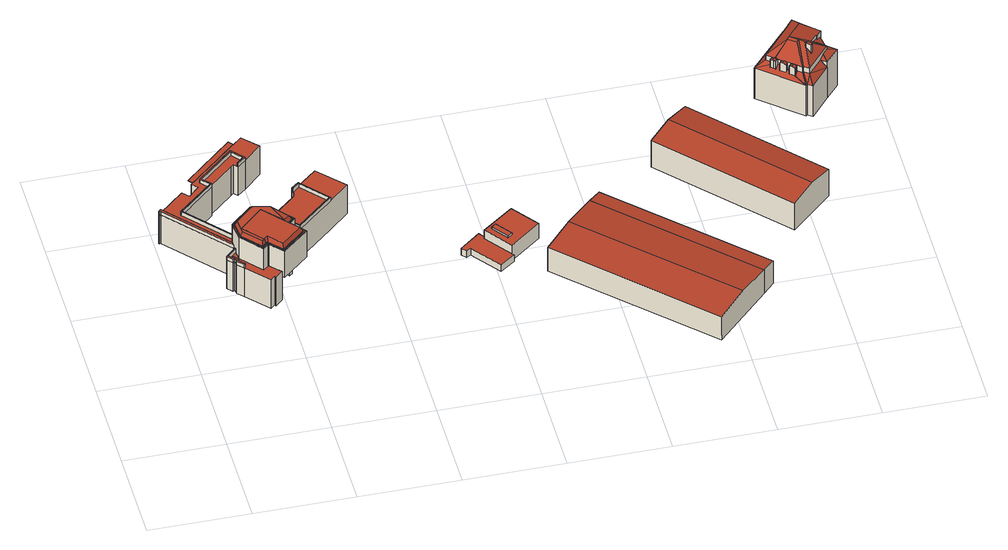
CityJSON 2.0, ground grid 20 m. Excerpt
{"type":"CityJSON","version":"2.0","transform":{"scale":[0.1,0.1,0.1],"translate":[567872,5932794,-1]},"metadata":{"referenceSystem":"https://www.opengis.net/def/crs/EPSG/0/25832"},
"CityObjects":{
"building1":{"type":"Building","attributes":{"Grundfläche 2D":"129.235086","Grundhöhe NN":"-0.001"},"children":["building1-1","building1-2","building1-3"],"geometry":[{"type":"Solid","lod":"3","boundaries":[[[[0,1,2,3,4,5,6,7,8,9,10,11,12,13,14,15,16,17,18,19,20,21,22,23,24]],[[10,9,25,26]],[[11,10,26,27]],[[12,11,27,28]],[[13,12,28,29]],[[15,14,13,29,30]],[[16,15,30,31]],[[17,16,31,32]],[[18,17,32,33]],[[19,18,33,34]],[[22,21,20,19,34,35]],[[23,22,35,36]],[[24,23,36,37]],[[0,24,37,38]],[[1,0,38,39]],[[2,1,39,40]],[[3,2,40,41]],[[4,3,41,42]],[[43,6,5,4,42,44]],[[7,6,43,45]],[[8,7,45,46]],[[9,8,46,25]],[[29,28,27,26,25,46,45,43,44,42,41,40,39,38,37,36,35,34,33,32,31,30]]]],"semantics":{"surfaces":[{"type":"RoofSurface"},{"type":"WallSurface"},{"type":"GroundSurface"}],"values":[[0,1,1,1,1,1,1,1,1,1,1,1,1,1,1,1,1,1,1,1,1,1,2]]}}]},
"building1-1":{"type":"BuildingInstallation","parents":["building1"],"geometry":[{"type":"MultiSurface","lod":"3","boundaries":[[[47,48,49,50,51,52,53,54,55,56,57,58,59,60,61]],[[21,62,53,52]],[[62,0,1,54,53]],[[1,2,63,56,55,54]],[[57,56,63,64]],[[58,57,64,65]],[[59,58,65,5]],[[5,6,60,59]],[[6,7,61,60]],[[47,61,7,66]],[[48,47,66,67]],[[49,48,67,68]],[[68,69,50,49]],[[51,50,69,20]],[[20,21,52,51]]],"semantics":{"surfaces":[{"type":"RoofSurface"},{"type":"WallSurface"}],"values":[0,1,1,1,1,1,1,1,1,1,1,1,1,1,1]}}]},
"building1-2":{"type":"BuildingInstallation","parents":["building1"],"geometry":[{"type":"MultiSurface","lod":"3","boundaries":[[[70,71,72,73,74,75]],[[73,72,19,14]],[[14,15,74,73]],[[15,16,75,74]],[[16,17,70,75]],[[17,18,71,70]],[[18,19,72,71]]],"semantics":{"surfaces":[{"type":"RoofSurface"},{"type":"WallSurface"}],"values":[0,1,1,1,1,1,1]}}]},
"building1-3":{"type":"BuildingInstallation","parents":["building1"],"geometry":[{"type":"MultiSurface","lod":"3","boundaries":[[[76,77,78,79]],[[80,81,79,78]],[[81,82,76,79]],[[82,83,77,76]],[[83,80,78,77]],[[83,82,81,80]]],"semantics":{"surfaces":[{"type":"RoofSurface"},{"type":"WallSurface"},{"type":"OuterCeilingSurface"}],"values":[0,1,1,1,1,2]}}]},
"building2":{"type":"Building","attributes":{"Grundfläche 2D":"63.932385","Grundhöhe NN":"5.799"},"children":["building2-1"],"geometry":[{"type":"Solid","lod":"3","boundaries":[[[[84,85,86,87,88,89]],[[90,91,88,87,92,93,94]],[[95,90,94]],[[96,90,95]],[[89,88,91,90,96,97,98,99]],[[99,98,100,101,102]],[[102,84,89,99]],[[103,104,105,106,107,108,109,110,111,112,113,114,115,116,117]],[[107,106,92,87]],[[106,118,93,92]],[[118,119,120,121,96,95,94,93]],[[121,122,97,96]],[[122,123,113,100,98,97]],[[111,102,101,100,113,112]],[[111,110,84,102]],[[110,109,108,107,87,86,85,84]],[[104,103,124,125]],[[126,127,118,106,105,104,125,128]],[[129,130,121,120,119,118,127,131]],[[122,121,130,132]],[[133,134,135,115,114,113,123,122,132,136]],[[116,115,135,137]],[[117,116,137,138]],[[103,117,138,124]],[[125,124,138,137,135,134,133,136,132,130,129,131,127,126,128]]]],"semantics":{"surfaces":[{"type":"RoofSurface"},{"type":"WallSurface"},{"type":"GroundSurface"}],"values":[[0,0,0,0,0,0,0,0,1,1,1,1,1,1,1,1,1,1,1,1,1,1,1,1,2]]}}]},
"building2-1":{"type":"BuildingInstallation","parents":["building2"],"geometry":[{"type":"MultiSurface","lod":"3","boundaries":[[[139,140,141,142,143,144,145,146,147,148,149,150]],[[151,152,142,141]],[[143,142,152,114]],[[114,115,144,143]],[[145,144,115,116]],[[116,117,146,145]],[[117,103,147,146]],[[103,104,148,147]],[[104,105,149,148]],[[105,153,150,149]],[[154,151,141,140,139,150,153,155]]],"semantics":{"surfaces":[{"type":"RoofSurface"},{"type":"WallSurface"}],"values":[0,1,1,1,1,1,1,1,1,1,1]}}]},
"building3":{"type":"Building","attributes":{"Grundfläche 2D":"188.016137","Grundhöhe NN":"-0.001"},"children":["building3-1","building3-2","building3-3"],"geometry":[{"type":"Solid","lod":"3","boundaries":[[[[94,93,92,156]],[[94,156,157,158,159,160,95]],[[161,162,163,159,158]],[[162,164,165,163]],[[164,166,167,165]],[[166,168,169,167]],[[168,170,171,172,169]],[[173,100,98,172,171]],[[163,165,167,169,172,98,97,96,95]],[[163,95,160,159]],[[174,175,176,177,178,179,180,181,182,183,184,185,186,187,188]],[[189,190,191,192,193,194,195,196,197,198,199,200,201,202,203,204,205]],[[206,207,208,209,106,105,104,210,211,212,213,214,215,216,217,218,115,114,113,219,220,221,222,223,224]],[[121,120,119,118,93,94,95,96]],[[118,106,92,93]],[[106,209,156,92]],[[156,209,208,158,157]],[[206,162,161,158,208,207]],[[206,224,164,162]],[[224,223,166,164]],[[223,222,168,166]],[[220,171,170,168,222,221]],[[220,219,113,100,173,171]],[[113,123,122,97,98,100]],[[122,121,96,97]],[[188,187,225,226]],[[227,175,174,188,226,228]],[[176,175,227,229]],[[230,178,177,176,229,231]],[[232,180,179,178,230,233]],[[181,180,232,234]],[[182,181,234,235]],[[183,182,235,236]],[[184,183,236,237]],[[191,190,238,239]],[[191,239,240,192]],[[197,196,241,242]],[[198,197,242,243]],[[199,198,243,244]],[[200,199,244,245]],[[201,200,245,246]],[[247,203,202,201,246,248]],[[204,203,247,249]],[[205,204,249,250]],[[189,205,250,251]],[[190,189,251,238]],[[118,119,120,121,252,253,254,255]],[[256,257,104,105,106,118,255,258]],[[210,104,257,259]],[[211,210,259,260]],[[186,212,211,260,225,187]],[[237,261,215,214,213,212,186,185,184]],[[216,215,261,34]],[[196,195,194,217,216,34,241]],[[217,194,193,218]],[[218,193,192,115]],[[262,263,122,123,113,114,115,192,240,264,265]],[[121,122,263,252]],[[242,241,34,261,237,236,235,234,232,233,230,231,229,227,228,226,225,260,259,257,256,258,255,254,253,252,263,262,265,264,240,239,238,251,250,249,247,248,246,245,244,243]]]],"semantics":{"surfaces":[{"type":"RoofSurface"},{"type":"WallSurface"},{"type":"GroundSurface"}],"values":[[0,0,0,0,0,0,0,0,0,0,0,0,0,1,1,1,1,1,1,1,1,1,1,1,1,1,1,1,1,1,1,1,1,1,1,1,1,1,1,1,1,1,1,1,1,1,1,1,1,1,1,1,1,1,1,1,1,1,2]]}}]},
"building3-1":{"type":"BuildingInstallation","parents":["building3"],"geometry":[{"type":"MultiSurface","lod":"3","boundaries":[[[266,267,268,269,270,271,272,273,274,144,143,275,276,277,278,279,280,281,282,283,149,148]],[[218,115,144,274]],[[115,114,143,144]],[[114,284,275,143]],[[284,285,276,275]],[[285,286,287,278,277,276]],[[287,288,279,278]],[[288,289,290,281,280,279]],[[290,291,282,281]],[[291,292,283,282]],[[149,283,292,105]],[[105,104,148,149]],[[104,210,266,148]],[[210,211,267,266]],[[211,212,268,267]],[[212,213,214,215,271,270,269,268]],[[215,216,272,271]],[[216,217,273,272]],[[217,218,274,273]]],"semantics":{"surfaces":[{"type":"RoofSurface"},{"type":"WallSurface"}],"values":[0,1,1,1,1,1,1,1,1,1,1,1,1,1,1,1,1,1,1]}}]},
"building3-2":{"type":"BuildingInstallation","parents":["building3"],"geometry":[{"type":"MultiSurface","lod":"3","boundaries":[[[293,294,295,296,297,298,299,300,301,302,303,304]],[[296,184,185,297]],[[298,297,185,305]],[[299,298,305,188]],[[300,299,188,174]],[[174,177,301,300]],[[177,178,302,301]],[[178,179,303,302]],[[304,303,179,306]],[[293,304,306,307]],[[294,293,307,308]],[[308,182,183,295,294]],[[183,184,296,295]]],"semantics":{"surfaces":[{"type":"RoofSurface"},{"type":"WallSurface"}],"values":[0,1,1,1,1,1,1,1,1,1,1,1,1]}}]},
"building3-3":{"type":"BuildingInstallation","parents":["building3"],"geometry":[{"type":"MultiSurface","lod":"3","boundaries":[[[309,310,311,312,313,314,315,316,317,318,319,320,321,322,323]],[[196,197,317,316]],[[198,318,317,197]],[[198,199,319,318]],[[199,200,320,319]],[[200,201,321,320]],[[201,202,203,323,322,321]],[[203,324,309,323]],[[310,309,324,325]],[[325,326,311,310]],[[326,327,312,311]],[[327,328,313,312]],[[314,313,328,329]],[[329,195,315,314]],[[195,196,316,315]]],"semantics":{"surfaces":[{"type":"RoofSurface"},{"type":"WallSurface"}],"values":[0,1,1,1,1,1,1,1,1,1,1,1,1,1,1]}}]},
"building4":{"type":"Building","attributes":{"Grundfläche 2D":"86.595618","Grundhöhe NN":"6.303"},"children":["building4-1"],"geometry":[{"type":"Solid","lod":"3","boundaries":[[[[330,331,332,333]],[[334,335,336,337,338,339,340,341,342]],[[331,330,343,344]],[[339,332,331,344,345,340]],[[332,339,338,333]],[[333,338,346,343,330]],[[346,338,337,347]],[[341,340,345,348]],[[342,341,348,349]],[[334,342,349,350]],[[335,334,350,351]],[[336,335,351,352]],[[337,336,352,347]],[[352,351,350,349,348,345,344,343,346,347]]]],"semantics":{"surfaces":[{"type":"RoofSurface"},{"type":"WallSurface"},{"type":"GroundSurface"}],"values":[[0,0,1,1,1,1,1,1,1,1,1,1,1,2]]}}]},
"building4-1":{"type":"BuildingInstallation","parents":["building4"],"geometry":[{"type":"MultiSurface","lod":"3","boundaries":[[[353,354,355,356]],[[357,358,356,355]],[[358,359,353,356]],[[354,353,359,360]],[[355,354,360,357]]],"semantics":{"surfaces":[{"type":"RoofSurface"},{"type":"WallSurface"}],"values":[0,1,1,1,1]}}]},
"building5":{"type":"Building","attributes":{"Grundfläche 2D":"571.194874","Grundhöhe NN":"5.261"},"geometry":[{"type":"Solid","lod":"3","boundaries":[[[[361,362,363,364]],[[363,365,366,364]],[[362,361,367,368]],[[365,363,362,368,369]],[[366,365,369,370]],[[367,361,364,366,370]],[[369,368,367,370]]]],"semantics":{"surfaces":[{"type":"RoofSurface"},{"type":"WallSurface"},{"type":"GroundSurface"}],"values":[[0,0,1,1,1,1,2]]}}]},
"building6":{"type":"Building","attributes":{"Grundfläche 2D":"120.461996","Grundhöhe NN":"5.330"},"geometry":[{"type":"Solid","lod":"3","boundaries":[[[[371,372,362,361]],[[372,371,373,374]],[[362,372,374,368]],[[361,362,368,367]],[[371,361,367,373]],[[374,373,367,368]]]],"semantics":{"surfaces":[{"type":"RoofSurface"},{"type":"WallSurface"},{"type":"GroundSurface"}],"values":[[0,1,1,1,1,2]]}}]},
"building7":{"type":"Building","attributes":{"Grundfläche 2D":"361.448947","Grundhöhe NN":"4.925"},"geometry":[{"type":"Solid","lod":"3","boundaries":[[[[375,376,377,378]],[[379,375,378,380]],[[380,378,377,381,382]],[[379,380,382,383]],[[376,375,379,383,384]],[[377,376,384,381]],[[382,381,384,383]]]],"semantics":{"surfaces":[{"type":"RoofSurface"},{"type":"WallSurface"},{"type":"GroundSurface"}],"values":[[0,0,1,1,1,1,2]]}}]},
"building8":{"type":"Building","attributes":{"Grundfläche 2D":"137.262389","Grundhöhe NN":"4.275"},"children":["building8-1","building8-2","building8-3","building8-4"],"geometry":[{"type":"Solid","lod":"3","boundaries":[[[[385,386,387]],[[386,388,387]],[[389,390,386]],[[390,388,386]],[[389,391,392,390]],[[393,394,395,396,397,398,399,392,391,400]],[[397,396,397,398]],[[392,399,398,397,398,401]],[[398,397,396,402,403,404,405,406,392,401]],[[405,406,405,407]],[[405,404,407]],[[408,409,406,405,407]],[[410,406,409,411,412,413,414,415]],[[416,417,418,419,420,421,422,423]],[[424,417,416]],[[425,417,424]],[[426,427,428,429,430,417,425]],[[431,432,433,434]],[[435,433,432]],[[436,418,434,433,435]],[[419,418,436,437,438,439,440]],[[420,419,440,441,442,443,444]],[[430,434,418,417]],[[431,434,430,429]],[[445,446,447,448,449,450,451,452,453,454]],[[452,455,456,454,453]],[[457,456,455,458]],[[458,385,457]],[[414,413,459,460]],[[415,414,460,461]],[[410,415,461,462]],[[406,410,462,463]],[[392,406,463,464]],[[390,392,464,465]],[[388,390,465,466]],[[387,388,466,467]],[[446,445,468,469]],[[447,446,469,470]],[[448,447,470,471]],[[449,448,471,472]],[[423,411,409,416]],[[407,424,416,409,408]],[[425,424,407,404]],[[402,396,395,394,393,400,391,429,428,427,426,425,404,403]],[[429,391,389,431]],[[431,389,386,432]],[[458,455,435,432,386,385]],[[435,455,452,436]],[[436,452,451,437]],[[437,451,450,438]],[[473,440,439,438,450,449,472]],[[441,440,473,474]],[[442,441,474,475]],[[443,442,475,476]],[[444,443,476,477]],[[420,444,477,478]],[[412,422,421,420,478,459,413]],[[422,412,411,423]],[[385,387,457]],[[457,387,467,479,456]],[[445,454,456,479,468]],[[470,469,468,479,467,466,465,464,463,462,461,460,459,478,477,476,475,474,473,472,471]]]],"semantics":{"surfaces":[{"type":"RoofSurface"},{"type":"WallSurface"},{"type":"GroundSurface"}],"values":[[0,0,0,0,0,0,0,0,0,0,0,0,0,0,0,0,0,0,0,0,0,0,0,0,0,0,0,0,1,1,1,1,1,1,1,1,1,1,1,1,1,1,1,1,1,1,1,1,1,1,1,1,1,1,1,1,1,1,1,1,1,2]]}}]},
"building8-1":{"type":"BuildingInstallation","parents":["building8"],"geometry":[{"type":"MultiSurface","lod":"3","boundaries":[[[480,481,482,483,484]],[[485,486,487,481,480]],[[488,484,483,482,402,489]],[[488,490,491,485,480,484]],[[491,397,486,485]],[[395,487,486,397]],[[402,482,481,487,395,396]]],"semantics":{"surfaces":[{"type":"RoofSurface"},{"type":"WallSurface"}],"values":[0,0,1,1,1,1,1]}}]},
"building8-2":{"type":"BuildingInstallation","parents":["building8"],"geometry":[{"type":"MultiSurface","lod":"3","boundaries":[[[492,493,494]],[[495,496,494,493,497,498,499,500,501]],[[502,503,495,501]],[[504,496,495,503]],[[493,492,408,405]],[[505,499,498,497,493,405,506,507]],[[508,501,500,499,505,509]],[[508,510,502,501]],[[502,510,403,504,503]],[[504,403,404,425,496]],[[494,496,425,404,407,424]],[[408,492,494,424,407]]],"semantics":{"surfaces":[{"type":"RoofSurface"},{"type":"WallSurface"}],"values":[0,0,0,0,1,1,1,1,1,1,1,1]}}]},
"building8-3":{"type":"BuildingInstallation","parents":["building8"],"geometry":[{"type":"MultiSurface","lod":"3","boundaries":[[[511,512,513,514,515]],[[516,515,514]],[[515,517,518,519,511]],[[518,517,520]],[[521,512,511,519]],[[514,513,394,398]],[[398,522,516,514]],[[522,523,401,517,515,516]],[[401,399,520,517]],[[518,520,399,524]],[[519,518,524,525]],[[521,519,525,400]],[[394,513,512,521,400,393]]],"semantics":{"surfaces":[{"type":"RoofSurface"},{"type":"WallSurface"}],"values":[0,0,0,0,0,1,1,1,1,1,1,1,1]}}]},
"building8-4":{"type":"BuildingInstallation","parents":["building8"],"geometry":[{"type":"MultiSurface","lod":"3","boundaries":[[[526,527,528,529]],[[529,528,530,531]],[[526,529,531,532]],[[527,526,532,533]],[[528,527,533,530]]],"semantics":{"surfaces":[{"type":"RoofSurface"},{"type":"WallSurface"}],"values":[0,1,1,1,1]}}]}
},
"vertices":[
[56,568,80],[123,626,80],[121,629,80],[170,672,80],[176,678,80],[182,672,80],[184,670,80],[200,684,80],[236,718,80],[207,749,80],[88,644,80],[98,632,80],[77,612,80],[65,625,80],[14,579,80],[9,575,80],[11,572,80],[13,574,80],[122,451,80],[121,458,80],[133,469,80],[135,470,80],[140,475,80],[60,562,80],[61,563,80],[207,749,10],[88,644,10],[98,632,10],[77,612,10],[65,625,10],[9,575,10],[11,572,10],[13,574,10],[122,451,10],[121,458,10],[140,475,10],[60,562,10],[61,563,10],[56,568,10],[123,626,10],[121,629,10],[170,672,10],[176,678,10],[184,670,10],[182,672,10],[200,684,10],[236,718,10],
[178,709,89],[104,644,89],[120,626,89],[49,564,89],[133,469,89],[135,470,89],[52,564,89],[123,626,89],[121,629,89],[108,643,89],[178,705,89],[196,684,89],[182,672,89],[184,670,89],[200,684,89],[52,564,80],[108,643,80],[178,705,80],[196,684,80],[178,709,80],[104,644,80],[120,626,80],[49,564,80],
[13,574,89],[122,451,89],[121,458,89],[14,579,89],[9,575,89],[11,572,89],
[85,657,79],[93,648,79],[190,735,79],[182,744,79],[190,735,77],[182,744,77],[85,657,77],[93,648,77],
[198,369,133],[201,372,133],[241,408,133],[244,411,133],[239,411,142],[198,375,142],[215,437,142],[218,434,142],[226,431,133],[223,429,141],[216,437,141],[215,438,142],[180,477,142],[133,434,142],[167,396,142],[174,402,142],[170,393,133],[171,393,133],[174,396,133],[251,409,132],[229,434,132],[227,432,132],[226,431,132],[244,411,132],[241,408,132],[201,372,132],[198,369,132],[174,396,132],[171,393,132],[170,393,132],[171,391,132],[173,389,132],[174,390,132],[198,363,132],[223,429,132],[216,437,132],[215,438,132],[180,477,132],[133,434,132],[167,396,132],[251,409,68],[229,434,68],[226,431,68],[223,429,68],[227,432,68],[215,438,68],[180,477,68],[216,437,68],[133,434,68],[170,393,68],[171,391,68],[173,389,68],[167,396,68],[174,390,68],[198,363,68],
[244,406,133],[243,406,133],[198,366,133],[174,393,133],[171,391,133],[173,389,133],[174,390,133],[198,363,133],[251,409,133],[229,434,133],[227,432,133],[248,410,133],[198,366,132],[174,393,132],[248,410,132],[243,406,132],[244,406,132],
[221,437,133],[230,445,133],[232,448,133],[227,448,141],[218,440,142],[230,451,133],[201,485,133],[199,481,142],[166,494,133],[167,489,142],[126,457,133],[130,456,142],[129,423,133],[133,424,142],[160,389,133],[162,386,133],[163,391,142],[165,389,133],[328,538,80],[368,574,80],[319,627,80],[279,593,80],[264,580,80],[266,578,80],[267,576,80],[264,566,80],[214,522,80],[212,524,80],[178,495,80],[181,494,80],[202,489,80],[232,455,80],[254,473,80],[180,354,80],[194,367,80],[174,390,80],[173,389,80],[162,380,80],[125,421,80],[123,439,80],[123,442,80],[102,423,80],[112,412,80],[114,414,80],[118,409,80],[116,407,80],[117,405,80],[128,393,80],[169,349,80],[178,357,80],[201,485,132],[230,451,132],[232,448,132],[221,437,132],[226,437,132],[238,448,132],[202,489,132],[181,494,132],[178,495,132],[165,498,132],[121,458,132],[125,421,132],[162,380,132],[165,389,132],[162,386,132],[160,389,132],[129,423,132],[126,457,132],[166,494,132],[232,455,10],[254,473,10],[368,574,10],[328,538,10],[319,627,10],[264,580,10],[279,593,10],[267,576,10],[266,578,10],[264,566,10],[214,522,10],[212,524,10],[178,495,10],[194,367,10],[174,390,10],[173,389,10],[123,442,10],[102,423,10],[112,412,10],[114,414,10],[118,409,10],[116,407,10],[128,393,10],[117,405,10],[169,349,10],[178,357,10],[180,354,10],[180,477,10],[215,438,10],[216,437,10],[223,429,10],[227,432,10],[229,434,10],[226,431,10],[226,437,10],[238,448,10],[165,498,10],[167,396,10],[133,434,10],[171,391,10],[170,393,10],
[226,437,133],[238,448,133],[202,489,133],[181,494,133],[178,495,133],[165,498,133],[121,458,133],[125,421,133],[162,380,133],[162,383,133],[128,421,133],[127,424,133],[124,458,133],[166,495,133],[200,487,133],[201,487,133],[236,448,133],[223,437,133],[162,383,132],[128,421,132],[127,424,132],[124,458,132],[166,495,132],[200,487,132],[201,487,132],[236,448,132],[223,437,132],
[325,538,89],[254,476,89],[212,524,89],[178,495,89],[181,494,89],[212,521,89],[254,473,89],[328,538,89],[279,593,89],[264,580,89],[266,578,89],[279,590,89],[212,521,80],[279,590,80],[325,538,80],[254,476,80],
[131,395,89],[120,407,89],[122,410,89],[114,419,89],[111,417,89],[106,423,89],[123,439,89],[123,442,89],[102,423,89],[112,412,89],[114,414,89],[118,409,89],[116,407,89],[117,405,89],[128,393,89],[131,395,80],[120,407,80],[122,410,80],[114,419,80],[111,417,80],[106,423,80],
[679,353,110],[639,406,110],[577,359,110],[617,306,110],[537,333,89],[546,339,89],[590,280,89],[620,302,89],[617,306,89],[577,359,89],[580,362,89],[570,375,89],[529,343,89],[679,353,73],[639,406,73],[580,362,73],[617,306,73],[620,302,73],[570,375,73],[529,343,73],[537,333,73],[546,339,73],[590,280,73],
[624,335,114],[600,367,114],[591,360,114],[615,328,114],[591,360,110],[615,328,110],[624,335,110],[600,367,110],
[1051,118,121],[783,382,121],[730,328,127],[998,64,127],[677,273,120],[944,10,120],[1051,118,63],[783,382,63],[677,273,63],[944,10,63],
[1074,141,118],[806,404,118],[1074,141,63],[806,404,63],
[974,553,134],[932,514,125],[1149,281,125],[1191,320,134],[1015,592,125],[1232,358,125],[1149,281,59],[1232,358,59],[1015,592,59],[932,514,59],
[1284,641,142],[1256,608,142],[1295,632,128],[1258,588,128],[1246,616,142],[1248,595,128],[1244,614,142],[1246,593,128],[1231,626,142],[1226,630,142],[1220,635,142],[1216,638,142],[1219,633,140],[1224,627,138],[1230,616,135],[1235,622,142],[1230,617,135],[1211,642,142],[1205,648,142],[1201,651,142],[1194,653,139],[1164,662,128],[1200,652,142],[1196,656,142],[1186,664,142],[1239,748,129],[1246,734,142],[1245,735,140],[1251,742,140],[1243,749,131],[1241,746,131],[1186,664,155],[1227,666,183],[1233,673,183],[1259,704,183],[1255,747,155],[1251,742,155],[1245,735,154],[1246,734,156],[1200,652,155],[1201,651,155],[1211,642,155],[1216,638,155],[1231,626,155],[1244,614,155],[1242,654,183],[1246,616,155],[1256,608,155],[1257,653,183],[1248,661,183],[1301,660,155],[1277,681,155],[1290,696,154],[1291,695,153],[1298,703,153],[1301,707,153],[1285,721,153],[1284,724,152],[1273,732,153],[1271,733,154],[1297,682,128],[1305,691,126],[1303,693,129],[1306,695,128],[1298,703,142],[1291,695,144],[1290,696,146],[1277,681,149],[1289,690,142],[1289,689,142],[1301,660,149],[1321,662,142],[1295,632,142],[1292,649,149],[1251,742,53],[1243,749,53],[1241,746,53],[1239,748,53],[1164,662,53],[1246,593,53],[1248,595,53],[1258,588,53],[1295,632,53],[1297,682,53],[1305,691,53],[1303,693,53],[1306,695,53],[1298,703,53],[1301,707,53],[1285,721,53],[1284,724,53],[1273,732,53],[1271,733,53],[1255,747,53],[1321,662,53],
[1211,633,156],[1216,638,156],[1211,642,154],[1210,641,154],[1206,637,154],[1216,629,154],[1219,633,154],[1220,635,154],[1206,637,135],[1210,641,140],[1211,633,135],[1216,629,135],
[1196,656,154],[1194,653,154],[1200,652,156],[1200,651,156],[1201,651,156],[1193,652,154],[1192,651,154],[1191,650,154],[1192,649,154],[1196,646,156],[1200,642,154],[1202,645,154],[1205,648,154],[1191,650,135],[1193,652,137],[1192,651,136],[1196,646,135],[1192,649,135],[1200,642,135],
[1231,625,156],[1231,626,156],[1226,630,154],[1224,627,154],[1226,620,156],[1221,624,154],[1230,617,154],[1231,616,154],[1234,620,154],[1230,616,154],[1235,622,154],[1221,624,135],[1226,620,135],[1231,616,135],[1234,620,139],
[1266,636,187],[1269,640,187],[1261,647,187],[1257,643,187],[1261,647,176],[1257,643,176],[1266,636,165],[1269,640,165]
]}
